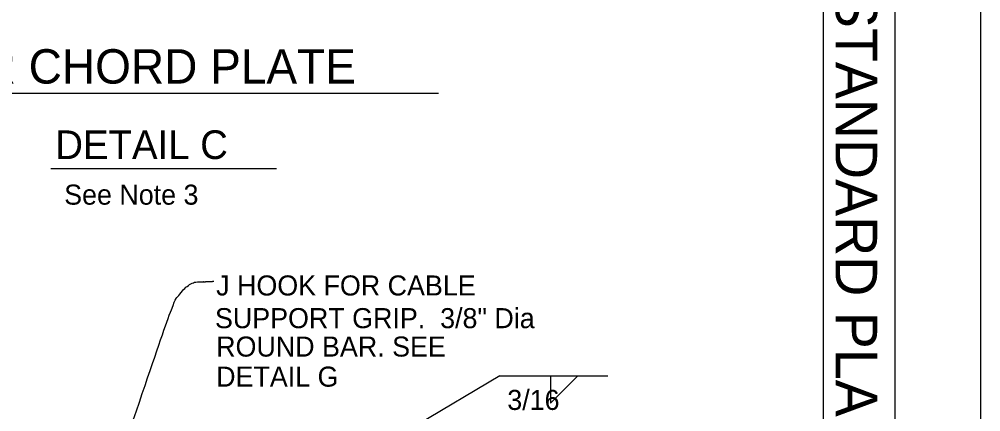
# Model space of a CAD drawing. Extents: x -894 to 867, y -474 to 712.
# Drawn here: x 531.1 to 866.5, y 118.2 to 255.3 of the extents above; entities that cross this region are included whole.
import ezdxf

# ---------------------------------------------------------------- set-up
doc = ezdxf.new("R2010")
doc.units = 0
for name, color, linetype in [('56 Stage 3 Anno', 7, 'Continuous'), ('57 Undefined', 7, 'Continuous'), ('60 Nongeo Data', 7, 'Continuous'), ('border_PLOTTING-ELEMENTS', 7, 'Continuous'), ('border_rw_22x34_Cut_Lines', 7, 'Continuous'), ('border_SHEET', 7, 'Continuous'), ('border_WITHIN-BORDER-anno', 7, 'Continuous')]:
    doc.layers.add(name, color=color, linetype=linetype)

msp = doc.modelspace()

# ---------------------------------------------------------------- linework, layer by layer
at = {"layer": '56 Stage 3 Anno'}
for p, q in [((716.45, 130.73), (716.45, 121.26)), ((716.45, 121.26), (725.92, 130.73))]:
    msp.add_line(p, q, dxfattribs=at)
at = {"layer": '57 Undefined'}
for p, q in [((473.56, 229.44), (677.33, 229.44)), ((542.15, 203.1), (620.92, 203.1))]:
    msp.add_line(p, q, dxfattribs=at)
at = {"layer": '60 Nongeo Data'}
for q in [(669.82, 113.5), (736.41, 130.73)]:
    msp.add_line((698.76, 130.73), q, dxfattribs=at)
msp.add_open_spline([(554.36, 65.64), (583.87, 154.65), (587.36, 159.89), (591.44, 163.58), (596.09, 163.58), (599, 163.77)], degree=2, dxfattribs=at)
at = {"layer": 'border_PLOTTING-ELEMENTS'}
for points in [[(-893.5, -474.06), (866.5, -474.06), (866.5, 711.95), (-893.5, 711.95)], [(-863.5, 668.95), (836.5, 668.95), (836.5, -431.06), (-863.5, -431.06)]]:
    msp.add_lwpolyline(points, close=True, dxfattribs=at)
at = {"layer": 'border_rw_22x34_Cut_Lines'}
msp.add_lwpolyline([(-863.5, 668.95), (836.5, 668.95), (836.5, -431.06), (-863.5, -431.06)], close=True, dxfattribs=at)
at = {"layer": 'border_SHEET'}
msp.add_line((811.5, 643.95), (811.5, -406.06), dxfattribs=at)

# ---------------------------------------------------------------- texts
at = {"layer": '57 Undefined'}
for s, height, p in [('UPPER CHORD PLATE', 12, (474.69, 232.78)), ('DETAIL C', 10, (543.73, 206.45)), ('See Note 3', 7, (546.82, 190.51)), ('J HOOK FOR CABLE', 7, (599.83, 158.8)), ('SUPPORT GRIP.  3/8" Dia', 7, (599.41, 147.39)), ('ROUND BAR. SEE', 7, (599.83, 137.47)), ('DETAIL G', 7, (599.83, 126.97)), ('3/16', 7, (701.37, 118.84))]:
    msp.add_text(s, height=height, dxfattribs=at).set_placement(p)
at = {"layer": 'border_WITHIN-BORDER-anno'}
msp.add_text('2023 STANDARD PLAN ES-16A', height=14.5, rotation=270, dxfattribs=at).set_placement((815.88, 313.67))

doc.saveas('drawing.dxf')
